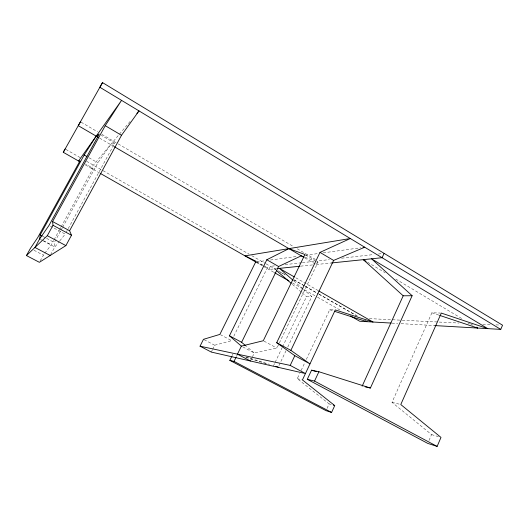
<?xml version="1.0" encoding="UTF-8"?>
<svg xmlns="http://www.w3.org/2000/svg" width="529" height="529" viewBox="0 0 529 529"><rect width="100%" height="100%" fill="white"/><g stroke="black" fill="none" stroke-linecap="round" stroke-linejoin="round"><path stroke-width="0.4" stroke-dasharray="2.65 1.98" d="M429.012 440.452L431.552 434.587L392.009 402.338L431.895 312.798L440.518 313.056M327.048 408.388L329.117 403.891L297.278 378.645L299.718 373.461M301.113 370.498L304.949 362.352M306.337 359.389L329.686 309.763L333.693 309.882M278.928 365.599L286.004 350.753M287.769 347.044L311.806 296.571L303.706 289.522M273.394 365.989L274.802 363.033M275.153 362.299L282.202 347.54M282.559 346.799L306.522 296.617L311.806 296.571M304.816 257.914L316.183 264.553L317.929 260.909L329.362 259.607M242.804 346.885L254.277 352.975L276.898 348.075L279.028 343.632M279.378 342.891L318.041 262.146L315.284 260.533M250.402 360.99L254.277 352.975L246.435 346.356M232.224 355.514L232.899 354.126M236.45 356.453L237.137 355.045M233.811 336.226L267.409 267.734L263.852 265.703M211.296 352.069L212.308 350.013M212.651 349.332L214.675 345.232L231.642 340.65L220.58 334.764M50.572 254.786L54.804 247.023L59.268 241.488M66.006 232.667L114.74 143.161L101.323 135.312M40.151 260.87L44.284 253.847M44.786 253.206L51.3 244.828L53.667 240.503M54.064 239.776L59.188 230.399M59.585 229.672L60.769 227.51M61.159 226.789L93.104 168.328L85.506 163.99M43.239 240.88L54.804 247.023L54.335 242.494L60.663 230.909M61.053 230.181L62.243 228.012M62.64 227.285L97.832 162.826L110.667 144.582L114.74 143.161M59.764 240.874L65.219 234.116L53.244 227.668M130.081 121.498L90.922 168.05L93.104 168.328M256.605 261.901L265.532 260.691M270.405 260.03L297.199 256.393M305.326 255.289L318.346 253.517M323.226 252.855L360.652 247.777M274.491 265.862L270.398 266.332L268.858 269.459L276.171 268.706M285.144 264.645L301.537 262.781M302.357 262.682L313.829 261.372M341.622 258.205L373.481 254.575M378.38 254.013L382.467 253.55M300.651 266.16L314.55 264.718M316.183 264.553L331.617 262.946M369.374 318.617L401.438 320.197M402.258 320.243L458.98 323.04M468.026 323.49L469.666 323.569M482.818 324.224L490.218 324.588M495.971 324.872L500.084 325.077M391.989 323.12L397.755 323.45M401.048 323.642L434.825 325.586M297.278 378.645L302.449 379.941M392.009 402.338L399.984 404.335M329.117 403.891L331.22 404.52M431.552 434.587L438.634 436.709M246.104 357.035L269.605 364.388M245.84 357.366L266.305 363.767M329.686 309.763L333.568 311.006M431.895 312.798L438.872 315.125M305.074 257.273L318.041 262.146M256.519 262.371L262.324 265.234M265.234 266.662L267.409 267.734M33.988 250.25L43.285 255.137M204.161 339.704L214.675 345.232M43.424 240.649L51.3 244.828M40.349 239.346L42.518 240.497M42.994 236.456L45.831 237.964M46.539 238.341L54.335 242.494M50.427 226.148L52.536 227.285M263.991 341.126L276.898 348.075M256.744 261.65L263.144 265.3M85.427 164.922L99.525 172.95M255.791 262.014L262.668 265.935M263.356 266.325L273.87 272.316M292.477 282.922L316.805 296.789M317.526 297.199L341.139 310.655M295.837 277.791L318.002 290.487M65.841 149.396L80.144 157.576M86.584 161.259L102.315 170.252M103.029 170.662L248.941 254.065M251.797 255.699L265.386 263.468M266.107 263.878L275.397 269.188M278.254 270.822L284.688 274.498M293.979 279.808L304.697 285.938M305.412 286.348L318.273 293.701M318.994 294.111L357.584 316.17M275.993 269.691L274.558 268.871L275.788 269.935M280.291 272.144L285.303 275.014M293.899 279.92L304.638 286.063M305.359 286.473L318.246 293.84M318.961 294.25L356.202 315.535M88.958 157.735L97.832 162.826M99.637 138.142L113.517 146.242M81.149 122.212L97.554 131.82M101.832 134.326L117.524 143.518M118.238 143.934L293.681 246.706M297.245 248.795L316.501 260.07M305.623 254.879L314.59 260.129M367.529 262.192L385.178 272.746M395.765 279.081L462.121 318.769M470.592 323.834L473.415 325.52M292.385 284.344L301.603 292.352M302.218 292.881L306.522 296.617M293.734 280.846L303.084 288.979"/><path stroke-width="0.79" d="M39.629 238.963L40.164 234.942L84.177 154.997L96.192 136.132L99.207 134.075L49.018 225.394L39.629 238.963L34.954 247.46L50.189 255.487M434.825 325.586L500.758 329.388L502.55 325.196L102.507 82.59L63.282 152.299L79.932 161.788M370.399 388.035L318.894 371.735L311.574 370.168L307.296 379.313L427.743 443.388L437.126 446.41L440.994 437.417L400.777 404.533L441.305 313.075L487.791 328.641L371.53 258.807L412.131 295.718L370.399 388.035L365.149 386.844M362.153 386.163L403.197 295.797L412.131 295.718M231.881 356.209L229.844 360.381L326.009 410.643L331.584 412.435L334.731 405.571L302.449 379.941L335.293 309.928L373.044 322.029L318.716 290.897M384.1 253.358L382.083 257.709L331.617 262.946M307.296 379.313L314.537 381.085L318.894 371.735M290.209 365.407L294.812 355.693L276.693 342.706L319.992 252.393L350.31 238.519L244.987 255.857L256.029 261.247L219.885 334.401L203.46 339.334L200.048 346.191L211.296 352.069L305.458 373.547L290.209 365.407L200.048 346.191M294.812 355.693L309.994 363.879L290.877 350.37L333.62 260.427L364.719 247.222L363.092 247.446M245.833 345.847L241.608 342.283L278.591 266.504L301.259 255.838L303.547 256.697M241.369 346.125L229.434 335.796L266.821 259.752L288.907 248.63L304.935 254.475L263.27 340.742L241.369 346.125L237.455 354.166L250.402 360.99M229.844 360.381L234.036 361.406L236.106 357.161M65.887 245.608L71.494 235.266L69.597 230.743L52.583 221.545L105.238 125.684L121.558 100.365L78.563 161.008L79.978 160.842L37.698 237.607L30.411 248.372L26.45 255.56L39.364 262.305L65.887 245.608L47.306 235.689L26.45 255.56M69.597 230.743L121.511 135.285L139.001 110.898L136.899 113.391M47.306 235.689L53.012 225.294L52.583 221.545M63.282 152.299L65.127 148.993M80.434 121.796L78.279 125.677L98.262 137.342M102.507 82.59L99.902 87.285L500.758 329.388M276.978 268.62L299.831 266.246M391.169 323.074L359.746 321.262L350.443 315.958M333.33 405.148L334.731 405.571M275.873 366.346L278.221 367.086M311.574 370.168L316.243 371.649M334.341 311.25L366.947 321.678L365.513 320.858M439.652 315.383L477.654 328.053L476.245 327.213M234.036 361.406L331.584 412.435M314.537 381.085L437.126 446.41M40.164 234.942L42.287 236.079M229.434 335.796L241.608 342.283M53.012 225.294L71.494 235.266M276.693 342.706L290.877 350.37M100.239 173.36L255.791 262.014M274.584 272.726L288.9 280.879M294.408 276.971L279.391 268.368L293.106 280.304M84.177 154.997L86.908 156.564M266.821 259.752L278.591 266.504M114.231 146.659L304.102 257.497M105.238 125.684L121.511 135.285M319.992 252.393L333.62 260.427M366.121 261.346L363.297 259.66L403.197 295.797M276.402 270.471L291.155 283.279"/></g></svg>
